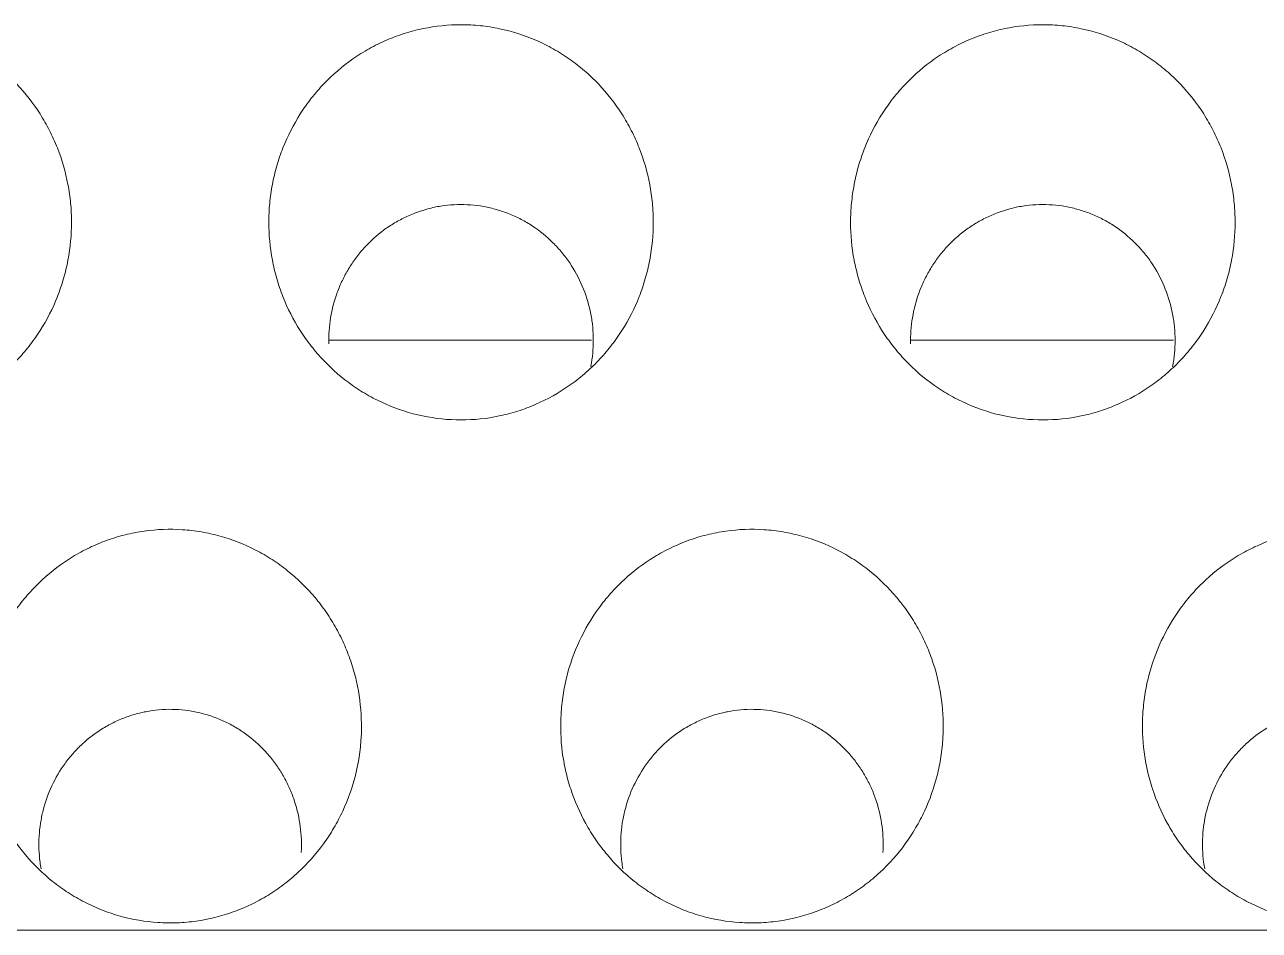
# Model space of a CAD drawing. Header units: millimetres. Extents: x 70151 to 230897, y 35202 to 113211.
# Drawn here: x 179027.6 to 179033.94, y 69179.68 to 69184.33 of the extents above; entities that cross this region are included whole.
import ezdxf

# ---------------------------------------------------------------- set-up
doc = ezdxf.new("R2010")
doc.units = ezdxf.units.MM
doc.header["$LTSCALE"] = 50
doc.layers.add('2-con', color=2, linetype='Continuous')
doc.layers.add('mark-B', color=2, linetype='Continuous', lineweight=20)

# ---------------------------------------------------------------- blocks, each defined once
blk = doc.blocks.new('무풍1WAY 대형')
at = {"layer": 'mark-B'}
for p, q in [((289.2596, -420.2368), (-384.8363, -420.2368)), ((-377.2312, -423.2677), (-378.5824, -423.2677)), ((-374.2441, -423.2677), (-375.5953, -423.2677))]:
    blk.add_line(p, q, dxfattribs=at)
for points, knots in [([(-380.3867, -421.2256), (-380.3905, -421.2909), (-380.3856, -421.4199), (-380.3574, -421.5457), (-380.3321, -421.6232), (-380.3266, -421.6387), (-380.315, -421.6692), (-380.2966, -421.7144), (-380.2607, -421.7869), (-380.2267, -421.842), (-380.1991, -421.8822), (-380.1896, -421.8954), (-380.1698, -421.9214), (-380.1595, -421.9342), (-380.1067, -421.997), (-380.0601, -422.0424), (-379.9841, -422.1033), (-379.9577, -422.1224), (-379.9164, -422.1492), (-379.9024, -422.1578), (-379.8738, -422.1743), (-379.8594, -422.1822), (-379.7865, -422.2196), (-379.7259, -422.2433), (-379.6471, -422.2653), (-379.6312, -422.2693), (-379.599, -422.2765), (-379.5828, -422.2797), (-379.5339, -422.288), (-379.5014, -422.2918), (-379.4035, -422.2982), (-379.3382, -422.2959), (-379.2564, -422.2843), (-379.2401, -422.2816), (-379.2077, -422.2753), (-379.1597, -422.2647), (-379.0816, -422.241), (-379.0212, -422.2158), (-378.9768, -422.1945), (-378.962, -422.187), (-378.9331, -422.1713), (-378.9188, -422.1631), (-378.849, -422.1205), (-378.7971, -422.0812), (-378.7372, -422.0257), (-378.7254, -422.0143), (-378.7024, -421.9908), (-378.6912, -421.9788), (-378.6586, -421.942), (-378.6383, -421.9166), (-378.581, -421.8379), (-378.5481, -421.7819), (-378.4927, -421.663), (-378.471, -421.6019), (-378.4474, -421.5078), (-378.4409, -421.4761), (-378.431, -421.4118), (-378.4275, -421.3791), (-378.4218, -421.2817), (-378.4241, -421.2171), (-378.4364, -421.1209), (-378.4421, -421.0889), (-378.4529, -421.0411), (-378.4569, -421.0252), (-378.4655, -420.9938), (-378.4702, -420.9782), (-378.4955, -420.9012), (-378.5212, -420.8419), (-378.5606, -420.7708), (-378.5688, -420.7568), (-378.5861, -420.7289), (-378.595, -420.7152), (-378.6229, -420.6747), (-378.6426, -420.6488), (-378.7053, -420.5743), (-378.7516, -420.5289), (-378.8156, -420.4776), (-378.8288, -420.4676), (-378.8555, -420.4484), (-378.8961, -420.4206), (-378.9666, -420.3798), (-379.0259, -420.353), (-379.0716, -420.335), (-379.087, -420.3294), (-379.1182, -420.319), (-379.1341, -420.3141), (-379.2136, -420.2921), (-379.278, -420.2811), (-379.3758, -420.2747), (-379.4086, -420.2742), (-379.4582, -420.276), (-379.4747, -420.2771), (-379.5075, -420.28), (-379.5238, -420.2819), (-379.6049, -420.2934), (-379.6683, -420.3091), (-379.7457, -420.3369), (-379.7611, -420.3429), (-379.7915, -420.3557), (-379.8365, -420.3759), (-379.9082, -420.4149), (-379.9621, -420.4516), (-380.0012, -420.4812), (-380.014, -420.4914), (-380.0392, -420.5126), (-380.0516, -420.5235), (-380.1117, -420.5792), (-380.1547, -420.6279), (-380.2121, -420.7068), (-380.23, -420.7342), (-380.2632, -420.7908), (-380.2784, -420.8196), (-380.3194, -420.9079), (-380.3411, -420.9689), (-380.365, -421.0636), (-380.3715, -421.0958), (-380.3814, -421.1604), (-380.3848, -421.1929), (-380.3867, -421.2256)], [0, 0, 0, 0, 0.03125, 0.0625, 0.0625, 0.070312, 0.070312, 0.078125, 0.09375, 0.109375, 0.109375, 0.117187, 0.117187, 0.125, 0.125, 0.15625, 0.15625, 0.171875, 0.171875, 0.179687, 0.179687, 0.1875, 0.1875, 0.21875, 0.21875, 0.226562, 0.226562, 0.234375, 0.234375, 0.25, 0.25, 0.28125, 0.28125, 0.289062, 0.289062, 0.296875, 0.3125, 0.328125, 0.328125, 0.335937, 0.335937, 0.34375, 0.34375, 0.375, 0.375, 0.382812, 0.382812, 0.390625, 0.390625, 0.40625, 0.40625, 0.4375, 0.4375, 0.46875, 0.46875, 0.484375, 0.484375, 0.5, 0.5, 0.53125, 0.53125, 0.546875, 0.546875, 0.554688, 0.554688, 0.5625, 0.5625, 0.59375, 0.59375, 0.601563, 0.601563, 0.609375, 0.609375, 0.625, 0.625, 0.65625, 0.65625, 0.664063, 0.664063, 0.671875, 0.6875, 0.703125, 0.703125, 0.710938, 0.710938, 0.71875, 0.71875, 0.75, 0.75, 0.765625, 0.765625, 0.773438, 0.773438, 0.78125, 0.78125, 0.8125, 0.8125, 0.820313, 0.820313, 0.828125, 0.84375, 0.859375, 0.859375, 0.867188, 0.867188, 0.875, 0.875, 0.90625, 0.90625, 0.921875, 0.921875, 0.9375, 0.9375, 0.96875, 0.96875, 0.984375, 0.984375, 1, 1, 1, 1]), ([(-377.3991, -421.2256), (-377.4029, -421.2909), (-377.3981, -421.4199), (-377.3699, -421.5457), (-377.3446, -421.6232), (-377.3391, -421.6387), (-377.3275, -421.6692), (-377.309, -421.7144), (-377.2732, -421.7869), (-377.2391, -421.842), (-377.2116, -421.8822), (-377.202, -421.8954), (-377.1822, -421.9214), (-377.1719, -421.9342), (-377.1191, -421.997), (-377.0726, -422.0424), (-376.9965, -422.1033), (-376.9701, -422.1224), (-376.9289, -422.1492), (-376.9148, -422.1578), (-376.8863, -422.1743), (-376.8718, -422.1822), (-376.799, -422.2196), (-376.7383, -422.2433), (-376.6595, -422.2653), (-376.6436, -422.2693), (-376.6115, -422.2765), (-376.5952, -422.2797), (-376.5464, -422.288), (-376.5138, -422.2918), (-376.416, -422.2982), (-376.3507, -422.2959), (-376.2689, -422.2843), (-376.2525, -422.2816), (-376.2202, -422.2753), (-376.1721, -422.2647), (-376.094, -422.241), (-376.0337, -422.2158), (-375.9892, -422.1945), (-375.9745, -422.187), (-375.9455, -422.1713), (-375.9313, -422.1631), (-375.8614, -422.1205), (-375.8095, -422.0812), (-375.7496, -422.0257), (-375.7379, -422.0143), (-375.7149, -421.9908), (-375.7037, -421.9788), (-375.6711, -421.942), (-375.6507, -421.9166), (-375.5935, -421.8379), (-375.5605, -421.7819), (-375.5051, -421.663), (-375.4835, -421.6019), (-375.4598, -421.5078), (-375.4534, -421.4761), (-375.4435, -421.4118), (-375.44, -421.3791), (-375.4343, -421.2817), (-375.4365, -421.2171), (-375.4489, -421.1209), (-375.4545, -421.0889), (-375.4653, -421.0411), (-375.4693, -421.0252), (-375.478, -420.9938), (-375.4827, -420.9782), (-375.5079, -420.9012), (-375.5337, -420.8419), (-375.5731, -420.7708), (-375.5813, -420.7568), (-375.5985, -420.7289), (-375.6075, -420.7152), (-375.6353, -420.6747), (-375.6551, -420.6488), (-375.7177, -420.5743), (-375.7641, -420.5289), (-375.8281, -420.4776), (-375.8412, -420.4676), (-375.8679, -420.4484), (-375.9085, -420.4206), (-375.979, -420.3798), (-376.0384, -420.353), (-376.0841, -420.335), (-376.0995, -420.3294), (-376.1307, -420.319), (-376.1466, -420.3141), (-376.226, -420.2921), (-376.2904, -420.2811), (-376.3883, -420.2747), (-376.4211, -420.2742), (-376.4706, -420.276), (-376.4872, -420.2771), (-376.52, -420.28), (-376.5363, -420.2819), (-376.6174, -420.2934), (-376.6808, -420.3091), (-376.7581, -420.3369), (-376.7736, -420.3429), (-376.804, -420.3557), (-376.849, -420.3759), (-376.9206, -420.4149), (-376.9745, -420.4516), (-377.0137, -420.4812), (-377.0265, -420.4914), (-377.0517, -420.5126), (-377.0641, -420.5235), (-377.1241, -420.5792), (-377.1672, -420.6279), (-377.2245, -420.7068), (-377.2424, -420.7342), (-377.2757, -420.7908), (-377.2908, -420.8196), (-377.3319, -420.9079), (-377.3535, -420.9689), (-377.3774, -421.0636), (-377.3839, -421.0958), (-377.3938, -421.1604), (-377.3972, -421.1929), (-377.3991, -421.2256)], [0, 0, 0, 0, 0.03125, 0.0625, 0.0625, 0.070312, 0.070312, 0.078125, 0.09375, 0.109375, 0.109375, 0.117187, 0.117187, 0.125, 0.125, 0.15625, 0.15625, 0.171875, 0.171875, 0.179687, 0.179687, 0.1875, 0.1875, 0.21875, 0.21875, 0.226562, 0.226562, 0.234375, 0.234375, 0.25, 0.25, 0.28125, 0.28125, 0.289062, 0.289062, 0.296875, 0.3125, 0.328125, 0.328125, 0.335937, 0.335937, 0.34375, 0.34375, 0.375, 0.375, 0.382812, 0.382812, 0.390625, 0.390625, 0.40625, 0.40625, 0.4375, 0.4375, 0.46875, 0.46875, 0.484375, 0.484375, 0.5, 0.5, 0.53125, 0.53125, 0.546875, 0.546875, 0.554687, 0.554687, 0.5625, 0.5625, 0.59375, 0.59375, 0.601562, 0.601562, 0.609375, 0.609375, 0.625, 0.625, 0.65625, 0.65625, 0.664062, 0.664062, 0.671875, 0.6875, 0.703125, 0.703125, 0.710937, 0.710937, 0.71875, 0.71875, 0.75, 0.75, 0.765625, 0.765625, 0.773437, 0.773437, 0.78125, 0.78125, 0.8125, 0.8125, 0.820312, 0.820312, 0.828125, 0.84375, 0.859375, 0.859375, 0.867187, 0.867187, 0.875, 0.875, 0.90625, 0.90625, 0.921875, 0.921875, 0.9375, 0.9375, 0.96875, 0.96875, 0.984375, 0.984375, 1, 1, 1, 1]), ([(-374.4116, -421.2256), (-374.4154, -421.2909), (-374.4105, -421.4199), (-374.3824, -421.5457), (-374.357, -421.6232), (-374.3515, -421.6387), (-374.3399, -421.6692), (-374.3215, -421.7144), (-374.2856, -421.7869), (-374.2516, -421.842), (-374.224, -421.8822), (-374.2145, -421.8954), (-374.1947, -421.9214), (-374.1844, -421.9342), (-374.1316, -421.997), (-374.085, -422.0424), (-374.009, -422.1033), (-373.9826, -422.1224), (-373.9413, -422.1492), (-373.9273, -422.1578), (-373.8987, -422.1743), (-373.8843, -422.1822), (-373.8114, -422.2196), (-373.7508, -422.2433), (-373.672, -422.2653), (-373.6561, -422.2693), (-373.6239, -422.2765), (-373.6077, -422.2797), (-373.5588, -422.288), (-373.5263, -422.2918), (-373.4284, -422.2982), (-373.3631, -422.2959), (-373.2813, -422.2843), (-373.265, -422.2816), (-373.2326, -422.2753), (-373.1846, -422.2647), (-373.1065, -422.241), (-373.0461, -422.2158), (-373.0017, -422.1945), (-372.9869, -422.187), (-372.958, -422.1713), (-372.9437, -422.1631), (-372.8739, -422.1205), (-372.822, -422.0812), (-372.7621, -422.0257), (-372.7503, -422.0143), (-372.7273, -421.9908), (-372.7161, -421.9788), (-372.6835, -421.942), (-372.6632, -421.9166), (-372.6059, -421.8379), (-372.573, -421.7819), (-372.5176, -421.663), (-372.496, -421.6019), (-372.4723, -421.5078), (-372.4658, -421.4761), (-372.4559, -421.4118), (-372.4524, -421.3791), (-372.4467, -421.2817), (-372.449, -421.2171), (-372.4613, -421.1209), (-372.467, -421.0889), (-372.4778, -421.0411), (-372.4818, -421.0252), (-372.4904, -420.9938), (-372.4951, -420.9782), (-372.5204, -420.9012), (-372.5461, -420.8419), (-372.5855, -420.7708), (-372.5938, -420.7568), (-372.611, -420.7289), (-372.62, -420.7152), (-372.6478, -420.6747), (-372.6675, -420.6488), (-372.7302, -420.5743), (-372.7766, -420.5289), (-372.8405, -420.4776), (-372.8537, -420.4676), (-372.8804, -420.4484), (-372.921, -420.4206), (-372.9915, -420.3798), (-373.0508, -420.353), (-373.0965, -420.335), (-373.1119, -420.3294), (-373.1432, -420.319), (-373.159, -420.3141), (-373.2385, -420.2921), (-373.3029, -420.2811), (-373.4007, -420.2747), (-373.4335, -420.2742), (-373.4831, -420.276), (-373.4996, -420.2771), (-373.5324, -420.28), (-373.5487, -420.2819), (-373.6298, -420.2934), (-373.6932, -420.3091), (-373.7706, -420.3369), (-373.786, -420.3429), (-373.8165, -420.3557), (-373.8614, -420.3759), (-373.9331, -420.4149), (-373.987, -420.4516), (-374.0261, -420.4812), (-374.0389, -420.4914), (-374.0641, -420.5126), (-374.0765, -420.5235), (-374.1366, -420.5792), (-374.1796, -420.6279), (-374.237, -420.7068), (-374.2549, -420.7342), (-374.2881, -420.7908), (-374.3033, -420.8196), (-374.3443, -420.9079), (-374.366, -420.9689), (-374.3899, -421.0636), (-374.3964, -421.0958), (-374.4063, -421.1604), (-374.4097, -421.1929), (-374.4116, -421.2256)], [0, 0, 0, 0, 0.03125, 0.0625, 0.0625, 0.070313, 0.070313, 0.078125, 0.09375, 0.109375, 0.109375, 0.117188, 0.117188, 0.125, 0.125, 0.15625, 0.15625, 0.171875, 0.171875, 0.179688, 0.179688, 0.1875, 0.1875, 0.21875, 0.21875, 0.226563, 0.226563, 0.234375, 0.234375, 0.25, 0.25, 0.28125, 0.28125, 0.289063, 0.289063, 0.296875, 0.3125, 0.328125, 0.328125, 0.335938, 0.335938, 0.34375, 0.34375, 0.375, 0.375, 0.382813, 0.382813, 0.390625, 0.390625, 0.40625, 0.40625, 0.4375, 0.4375, 0.46875, 0.46875, 0.484375, 0.484375, 0.5, 0.5, 0.53125, 0.53125, 0.546875, 0.546875, 0.554688, 0.554688, 0.5625, 0.5625, 0.59375, 0.59375, 0.601563, 0.601563, 0.609375, 0.609375, 0.625, 0.625, 0.65625, 0.65625, 0.664063, 0.664063, 0.671875, 0.6875, 0.703125, 0.703125, 0.710938, 0.710938, 0.71875, 0.71875, 0.75, 0.75, 0.765625, 0.765625, 0.773438, 0.773438, 0.78125, 0.78125, 0.8125, 0.8125, 0.820313, 0.820313, 0.828125, 0.84375, 0.859375, 0.859375, 0.867188, 0.867188, 0.875, 0.875, 0.90625, 0.90625, 0.921875, 0.921875, 0.9375, 0.9375, 0.96875, 0.96875, 0.984375, 0.984375, 1, 1, 1, 1]), ([(-378.7432, -420.5524), (-378.7411, -420.5639), (-378.7394, -420.5755), (-378.7322, -420.6312), (-378.7307, -420.6755), (-378.7346, -420.7423), (-378.737, -420.7647), (-378.7438, -420.8088), (-378.7482, -420.8306), (-378.7645, -420.8952), (-378.7793, -420.9371), (-378.8174, -421.0187), (-378.84, -421.0571), (-378.8792, -421.1112), (-378.8932, -421.1286), (-378.9156, -421.1538), (-378.9233, -421.1621), (-378.9391, -421.1782), (-378.9471, -421.1861), (-378.9883, -421.2241), (-379.0239, -421.2511), (-379.0718, -421.2804), (-379.0816, -421.286), (-379.1014, -421.2968), (-379.1115, -421.3019), (-379.1421, -421.3165), (-379.1835, -421.3338), (-379.2371, -421.3501), (-379.2701, -421.3574), (-379.2922, -421.3617), (-379.3035, -421.3636), (-379.3596, -421.3715), (-379.4044, -421.3731), (-379.4716, -421.3687), (-379.4939, -421.366), (-379.5274, -421.3603), (-379.5386, -421.3581), (-379.5606, -421.3532), (-379.5716, -421.3504), (-379.6256, -421.3354), (-379.6672, -421.3191), (-379.7272, -421.2882), (-379.7469, -421.2768), (-379.7847, -421.2523), (-379.8028, -421.2392), (-379.855, -421.1974), (-379.8869, -421.1663), (-379.9231, -421.1232), (-379.9302, -421.1143), (-379.9438, -421.0965), (-379.9503, -421.0874), (-379.9692, -421.0599), (-379.9926, -421.0221), (-380.0172, -420.9723), (-380.0298, -420.9412), (-380.0378, -420.9203), (-380.0416, -420.9097), (-380.0589, -420.8565), (-380.0783, -420.7702), (-380.0816, -420.6816), (-380.079, -420.6368)], [0, 0, 0, 0, 0.015264, 0.015264, 0.07319, 0.07319, 0.102152, 0.102152, 0.131115, 0.131115, 0.189041, 0.189041, 0.246966, 0.246966, 0.275929, 0.275929, 0.290411, 0.290411, 0.304892, 0.304892, 0.362818, 0.362818, 0.377299, 0.377299, 0.391781, 0.391781, 0.420743, 0.449706, 0.464188, 0.464188, 0.478669, 0.478669, 0.536595, 0.536595, 0.565558, 0.565558, 0.580039, 0.580039, 0.59452, 0.59452, 0.652446, 0.652446, 0.681409, 0.681409, 0.710372, 0.710372, 0.768297, 0.768297, 0.782779, 0.782779, 0.79726, 0.79726, 0.826223, 0.855186, 0.869667, 0.869667, 0.884149, 0.884149, 0.942074, 1, 1, 1, 1]), ([(-375.7557, -420.5524), (-375.7536, -420.5639), (-375.7518, -420.5755), (-375.7447, -420.6312), (-375.7431, -420.6755), (-375.7471, -420.7423), (-375.7495, -420.7647), (-375.7563, -420.8088), (-375.7607, -420.8306), (-375.7769, -420.8952), (-375.7918, -420.9371), (-375.8298, -421.0187), (-375.8524, -421.0571), (-375.8917, -421.1112), (-375.9057, -421.1286), (-375.928, -421.1538), (-375.9357, -421.1621), (-375.9515, -421.1782), (-375.9596, -421.1861), (-376.0007, -421.2241), (-376.0363, -421.2511), (-376.0842, -421.2804), (-376.094, -421.286), (-376.1139, -421.2968), (-376.124, -421.3019), (-376.1545, -421.3165), (-376.1959, -421.3338), (-376.2495, -421.3501), (-376.2825, -421.3574), (-376.3047, -421.3617), (-376.3159, -421.3636), (-376.372, -421.3715), (-376.4169, -421.3731), (-376.484, -421.3687), (-376.5064, -421.366), (-376.5399, -421.3603), (-376.551, -421.3581), (-376.5731, -421.3532), (-376.584, -421.3504), (-376.6381, -421.3354), (-376.6797, -421.3191), (-376.7397, -421.2882), (-376.7594, -421.2768), (-376.7971, -421.2523), (-376.8152, -421.2392), (-376.8674, -421.1974), (-376.8993, -421.1663), (-376.9356, -421.1232), (-376.9426, -421.1143), (-376.9562, -421.0965), (-376.9628, -421.0874), (-376.9817, -421.0599), (-377.0051, -421.0221), (-377.0296, -420.9723), (-377.0423, -420.9412), (-377.0503, -420.9203), (-377.054, -420.9097), (-377.0714, -420.8565), (-377.0907, -420.7702), (-377.094, -420.6816), (-377.0914, -420.6368)], [0, 0, 0, 0, 0.015264, 0.015264, 0.073189, 0.073189, 0.102152, 0.102152, 0.131115, 0.131115, 0.189041, 0.189041, 0.246966, 0.246966, 0.275929, 0.275929, 0.290411, 0.290411, 0.304892, 0.304892, 0.362818, 0.362818, 0.377299, 0.377299, 0.391781, 0.391781, 0.420743, 0.449706, 0.464188, 0.464188, 0.478669, 0.478669, 0.536595, 0.536595, 0.565558, 0.565558, 0.580039, 0.580039, 0.59452, 0.59452, 0.652446, 0.652446, 0.681409, 0.681409, 0.710372, 0.710372, 0.768297, 0.768297, 0.782779, 0.782779, 0.79726, 0.79726, 0.826223, 0.855186, 0.869667, 0.869667, 0.884149, 0.884149, 0.942074, 1, 1, 1, 1]), ([(-372.7681, -420.5524), (-372.7661, -420.5639), (-372.7643, -420.5755), (-372.7571, -420.6312), (-372.7556, -420.6755), (-372.7595, -420.7423), (-372.7619, -420.7647), (-372.7687, -420.8088), (-372.7731, -420.8306), (-372.7894, -420.8952), (-372.8042, -420.9371), (-372.8423, -421.0187), (-372.8649, -421.0571), (-372.9042, -421.1112), (-372.9181, -421.1286), (-372.9405, -421.1538), (-372.9482, -421.1621), (-372.964, -421.1782), (-372.972, -421.1861), (-373.0132, -421.2241), (-373.0488, -421.2511), (-373.0967, -421.2804), (-373.1065, -421.286), (-373.1263, -421.2968), (-373.1365, -421.3019), (-373.167, -421.3165), (-373.2084, -421.3338), (-373.262, -421.3501), (-373.295, -421.3574), (-373.3171, -421.3617), (-373.3284, -421.3636), (-373.3845, -421.3715), (-373.4293, -421.3731), (-373.4965, -421.3687), (-373.5188, -421.366), (-373.5523, -421.3603), (-373.5635, -421.3581), (-373.5855, -421.3532), (-373.5965, -421.3504), (-373.6505, -421.3354), (-373.6921, -421.3191), (-373.7521, -421.2882), (-373.7718, -421.2768), (-373.8096, -421.2523), (-373.8277, -421.2392), (-373.8799, -421.1974), (-373.9118, -421.1663), (-373.948, -421.1232), (-373.9551, -421.1143), (-373.9687, -421.0965), (-373.9752, -421.0874), (-373.9942, -421.0599), (-374.0175, -421.0221), (-374.0421, -420.9723), (-374.0547, -420.9412), (-374.0627, -420.9203), (-374.0665, -420.9097), (-374.0838, -420.8565), (-374.1032, -420.7702), (-374.1065, -420.6816), (-374.1039, -420.6368)], [0, 0, 0, 0, 0.015264, 0.015264, 0.073189, 0.073189, 0.102152, 0.102152, 0.131115, 0.131115, 0.189041, 0.189041, 0.246966, 0.246966, 0.275929, 0.275929, 0.290411, 0.290411, 0.304892, 0.304892, 0.362818, 0.362818, 0.377299, 0.377299, 0.391781, 0.391781, 0.420743, 0.449706, 0.464188, 0.464188, 0.478669, 0.478669, 0.536595, 0.536595, 0.565558, 0.565558, 0.580039, 0.580039, 0.59452, 0.59452, 0.652446, 0.652446, 0.681409, 0.681409, 0.710372, 0.710372, 0.768297, 0.768297, 0.782779, 0.782779, 0.79726, 0.79726, 0.826223, 0.855186, 0.869667, 0.869667, 0.884149, 0.884149, 0.942074, 1, 1, 1, 1]), ([(-377.9123, -422.8577), (-377.9789, -422.8577), (-378.0442, -422.8646), (-378.1406, -422.8846), (-378.1724, -422.893), (-378.2197, -422.908), (-378.2354, -422.9135), (-378.2664, -422.9251), (-378.2817, -422.9313), (-378.3571, -422.9641), (-378.4142, -422.9961), (-378.495, -423.0527), (-378.5213, -423.0731), (-378.5711, -423.116), (-378.6185, -423.1611), (-378.6612, -423.2105), (-378.6914, -423.2491), (-378.7012, -423.2622), (-378.7202, -423.289), (-378.7294, -423.3027), (-378.7736, -423.3721), (-378.8031, -423.4301), (-378.8389, -423.5209), (-378.8495, -423.5517), (-378.8631, -423.5989), (-378.8674, -423.6149), (-378.875, -423.6468), (-378.8784, -423.6627), (-378.8935, -423.7428), (-378.8996, -423.8074), (-378.8996, -423.8887), (-378.8992, -423.905), (-378.8977, -423.9377), (-378.8965, -423.9541), (-378.8919, -424.0031), (-378.8873, -424.0353), (-378.8691, -424.131), (-378.8511, -424.1934), (-378.8151, -424.2846), (-378.8015, -424.3147), (-378.7718, -424.373), (-378.7556, -424.4013), (-378.7031, -424.4835), (-378.6631, -424.5349), (-378.6061, -424.5946), (-378.5944, -424.6062), (-378.5706, -424.6289), (-378.5341, -424.6619), (-378.4697, -424.7119), (-378.4143, -424.7468), (-378.3713, -424.7709), (-378.3568, -424.7786), (-378.3271, -424.7934), (-378.312, -424.8004), (-378.2364, -424.8333), (-378.1739, -424.8531), (-378.0775, -424.8733), (-378.0449, -424.8785), (-377.9787, -424.8853), (-377.9458, -424.887), (-377.8472, -424.8871), (-377.7819, -424.8805), (-377.7008, -424.8637), (-377.6846, -424.8599), (-377.6526, -424.8515), (-377.605, -424.8377), (-377.5282, -424.8089), (-377.4694, -424.7799), (-377.4119, -424.7478), (-377.3837, -424.7301), (-377.3028, -424.6735), (-377.2533, -424.6309), (-377.1967, -424.5717), (-377.1857, -424.5596), (-377.1642, -424.5347), (-377.1536, -424.522), (-377.1232, -424.4831), (-377.1043, -424.4564), (-377.0517, -424.374), (-377.022, -424.316), (-376.9918, -424.2397), (-376.9861, -424.2242), (-376.9755, -424.1932), (-376.9608, -424.1465), (-376.9419, -424.0675), (-376.9328, -424.0032), (-376.9282, -423.9545), (-376.927, -423.9382), (-376.9255, -423.9055), (-376.9251, -423.8891), (-376.9251, -423.8072), (-376.9312, -423.7426), (-376.9493, -423.6469), (-376.9568, -423.6152), (-376.9705, -423.5681), (-376.9754, -423.5524), (-376.986, -423.5213), (-376.9917, -423.5059), (-377.0217, -423.43), (-377.0511, -423.3721), (-377.1036, -423.2896), (-377.1225, -423.2629), (-377.1632, -423.2108), (-377.1846, -423.186), (-377.2522, -423.1151), (-377.3016, -423.0725), (-377.3688, -423.0252), (-377.3825, -423.0161), (-377.4106, -422.9984), (-377.4248, -422.99), (-377.4679, -422.9658), (-377.4973, -422.9512), (-377.5873, -422.912), (-377.6498, -422.8919), (-377.78, -422.8646), (-377.8458, -422.8577), (-377.9123, -422.8577)], [0, 0, 0, 0, 0.03125, 0.03125, 0.046875, 0.046875, 0.054687, 0.054687, 0.0625, 0.0625, 0.09375, 0.09375, 0.109375, 0.109375, 0.125, 0.140625, 0.140625, 0.148437, 0.148437, 0.15625, 0.15625, 0.1875, 0.1875, 0.203125, 0.203125, 0.210937, 0.210937, 0.21875, 0.21875, 0.25, 0.25, 0.257812, 0.257812, 0.265625, 0.265625, 0.28125, 0.28125, 0.3125, 0.3125, 0.328125, 0.328125, 0.34375, 0.34375, 0.375, 0.375, 0.382812, 0.382812, 0.390625, 0.40625, 0.421875, 0.421875, 0.429687, 0.429687, 0.4375, 0.4375, 0.46875, 0.46875, 0.484375, 0.484375, 0.5, 0.5, 0.53125, 0.53125, 0.539062, 0.539062, 0.546875, 0.5625, 0.578125, 0.578125, 0.59375, 0.59375, 0.625, 0.625, 0.632812, 0.632812, 0.640625, 0.640625, 0.65625, 0.65625, 0.6875, 0.6875, 0.695312, 0.695312, 0.703125, 0.71875, 0.734375, 0.734375, 0.742187, 0.742187, 0.75, 0.75, 0.78125, 0.78125, 0.796875, 0.796875, 0.804687, 0.804687, 0.8125, 0.8125, 0.84375, 0.84375, 0.859375, 0.859375, 0.875, 0.875, 0.90625, 0.90625, 0.914062, 0.914062, 0.921875, 0.921875, 0.9375, 0.9375, 0.96875, 0.96875, 1, 1, 1, 1]), ([(-374.9248, -422.8577), (-374.9913, -422.8577), (-375.0567, -422.8646), (-375.153, -422.8846), (-375.1849, -422.893), (-375.2322, -422.908), (-375.2479, -422.9135), (-375.2789, -422.9251), (-375.2942, -422.9313), (-375.3696, -422.9641), (-375.4266, -422.9961), (-375.5075, -423.0527), (-375.5337, -423.0731), (-375.5836, -423.116), (-375.631, -423.1611), (-375.6736, -423.2105), (-375.7039, -423.2491), (-375.7136, -423.2622), (-375.7326, -423.289), (-375.7418, -423.3027), (-375.786, -423.3721), (-375.8155, -423.4301), (-375.8514, -423.5209), (-375.8619, -423.5517), (-375.8756, -423.5989), (-375.8798, -423.6149), (-375.8874, -423.6468), (-375.8908, -423.6627), (-375.906, -423.7428), (-375.912, -423.8074), (-375.912, -423.8887), (-375.9117, -423.905), (-375.9101, -423.9377), (-375.909, -423.9541), (-375.9044, -424.0031), (-375.8998, -424.0353), (-375.8816, -424.131), (-375.8636, -424.1934), (-375.8275, -424.2846), (-375.8139, -424.3147), (-375.7842, -424.373), (-375.768, -424.4013), (-375.7156, -424.4835), (-375.6755, -424.5349), (-375.6186, -424.5946), (-375.6069, -424.6062), (-375.583, -424.6289), (-375.5466, -424.6619), (-375.4821, -424.7119), (-375.4268, -424.7468), (-375.3838, -424.7709), (-375.3692, -424.7786), (-375.3396, -424.7934), (-375.3245, -424.8004), (-375.2488, -424.8333), (-375.1864, -424.8531), (-375.09, -424.8733), (-375.0574, -424.8785), (-374.9912, -424.8853), (-374.9582, -424.887), (-374.8596, -424.8871), (-374.7943, -424.8805), (-374.7133, -424.8637), (-374.6971, -424.8599), (-374.665, -424.8515), (-374.6175, -424.8377), (-374.5407, -424.8089), (-374.4819, -424.7799), (-374.4244, -424.7478), (-374.3962, -424.7301), (-374.3153, -424.6735), (-374.2657, -424.6309), (-374.2092, -424.5717), (-374.1981, -424.5596), (-374.1766, -424.5347), (-374.1661, -424.522), (-374.1356, -424.4831), (-374.1167, -424.4564), (-374.0641, -424.374), (-374.0345, -424.316), (-374.0043, -424.2397), (-373.9986, -424.2242), (-373.988, -424.1932), (-373.9733, -424.1465), (-373.9544, -424.0675), (-373.9452, -424.0032), (-373.9406, -423.9545), (-373.9395, -423.9382), (-373.9379, -423.9055), (-373.9375, -423.8891), (-373.9375, -423.8072), (-373.9436, -423.7426), (-373.9618, -423.6469), (-373.9693, -423.6152), (-373.9829, -423.5681), (-373.9879, -423.5524), (-373.9985, -423.5213), (-374.0041, -423.5059), (-374.0341, -423.43), (-374.0636, -423.3721), (-374.1161, -423.2896), (-374.1349, -423.2629), (-374.1756, -423.2108), (-374.1971, -423.186), (-374.2647, -423.1151), (-374.314, -423.0725), (-374.3813, -423.0252), (-374.395, -423.0161), (-374.423, -422.9984), (-374.4372, -422.99), (-374.4803, -422.9658), (-374.5097, -422.9512), (-374.5997, -422.912), (-374.6622, -422.8919), (-374.7924, -422.8646), (-374.8583, -422.8577), (-374.9248, -422.8577)], [0, 0, 0, 0, 0.03125, 0.03125, 0.046875, 0.046875, 0.054687, 0.054687, 0.0625, 0.0625, 0.09375, 0.09375, 0.109375, 0.109375, 0.125, 0.140625, 0.140625, 0.148437, 0.148437, 0.15625, 0.15625, 0.1875, 0.1875, 0.203125, 0.203125, 0.210937, 0.210937, 0.21875, 0.21875, 0.25, 0.25, 0.257812, 0.257812, 0.265625, 0.265625, 0.28125, 0.28125, 0.3125, 0.3125, 0.328125, 0.328125, 0.34375, 0.34375, 0.375, 0.375, 0.382812, 0.382812, 0.390625, 0.40625, 0.421875, 0.421875, 0.429687, 0.429687, 0.4375, 0.4375, 0.46875, 0.46875, 0.484375, 0.484375, 0.5, 0.5, 0.53125, 0.53125, 0.539062, 0.539062, 0.546875, 0.5625, 0.578125, 0.578125, 0.59375, 0.59375, 0.625, 0.625, 0.632812, 0.632812, 0.640625, 0.640625, 0.65625, 0.65625, 0.6875, 0.6875, 0.695312, 0.695312, 0.703125, 0.71875, 0.734375, 0.734375, 0.742187, 0.742187, 0.75, 0.75, 0.78125, 0.78125, 0.796875, 0.796875, 0.804687, 0.804687, 0.8125, 0.8125, 0.84375, 0.84375, 0.859375, 0.859375, 0.875, 0.875, 0.90625, 0.90625, 0.914063, 0.914063, 0.921875, 0.921875, 0.9375, 0.9375, 0.96875, 0.96875, 1, 1, 1, 1]), ([(-371.9372, -422.8577), (-372.0038, -422.8577), (-372.0691, -422.8646), (-372.1655, -422.8846), (-372.1973, -422.893), (-372.2446, -422.908), (-372.2604, -422.9135), (-372.2913, -422.9251), (-372.3066, -422.9313), (-372.382, -422.9641), (-372.4391, -422.9961), (-372.5199, -423.0527), (-372.5462, -423.0731), (-372.596, -423.116), (-372.6434, -423.1611), (-372.6861, -423.2105), (-372.7163, -423.2491), (-372.7261, -423.2622), (-372.7451, -423.289), (-372.7543, -423.3027), (-372.7985, -423.3721), (-372.828, -423.4301), (-372.8638, -423.5209), (-372.8744, -423.5517), (-372.8881, -423.5989), (-372.8923, -423.6149), (-372.8999, -423.6468), (-372.9033, -423.6627), (-372.9184, -423.7428), (-372.9245, -423.8074), (-372.9245, -423.8887), (-372.9241, -423.905), (-372.9226, -423.9377), (-372.9214, -423.9541), (-372.9168, -424.0031), (-372.9122, -424.0353), (-372.894, -424.131), (-372.876, -424.1934), (-372.84, -424.2846), (-372.8264, -424.3147), (-372.7967, -424.373), (-372.7805, -424.4013), (-372.728, -424.4835), (-372.688, -424.5349), (-372.631, -424.5946), (-372.6193, -424.6062), (-372.5955, -424.6289), (-372.559, -424.6619), (-372.4946, -424.7119), (-372.4392, -424.7468), (-372.3963, -424.7709), (-372.3817, -424.7786), (-372.352, -424.7934), (-372.3369, -424.8004), (-372.2613, -424.8333), (-372.1988, -424.8531), (-372.1024, -424.8733), (-372.0698, -424.8785), (-372.0037, -424.8853), (-371.9707, -424.887), (-371.8721, -424.8871), (-371.8068, -424.8805), (-371.7257, -424.8637), (-371.7095, -424.8599), (-371.6775, -424.8515), (-371.6299, -424.8377), (-371.5531, -424.8089), (-371.4943, -424.7799), (-371.4368, -424.7478), (-371.4086, -424.7301), (-371.3277, -424.6735), (-371.2782, -424.6309), (-371.2216, -424.5717), (-371.2106, -424.5596), (-371.1891, -424.5347), (-371.1785, -424.522), (-371.1481, -424.4831), (-371.1292, -424.4564), (-371.0766, -424.374), (-371.0469, -424.316), (-371.0167, -424.2397), (-371.011, -424.2242), (-371.0004, -424.1932), (-370.9857, -424.1465), (-370.9668, -424.0675), (-370.9577, -424.0032), (-370.9531, -423.9545), (-370.9519, -423.9382), (-370.9504, -423.9055), (-370.95, -423.8891), (-370.95, -423.8072), (-370.9561, -423.7426), (-370.9742, -423.6469), (-370.9817, -423.6152), (-370.9954, -423.5681), (-371.0003, -423.5524), (-371.0109, -423.5213), (-371.0166, -423.5059), (-371.0466, -423.43), (-371.076, -423.3721), (-371.1285, -423.2896), (-371.1474, -423.2629), (-371.1881, -423.2108), (-371.2095, -423.186), (-371.2771, -423.1151), (-371.3265, -423.0725), (-371.3937, -423.0252), (-371.4074, -423.0161), (-371.4355, -422.9984), (-371.4497, -422.99), (-371.4928, -422.9658), (-371.5222, -422.9512), (-371.6122, -422.912), (-371.6747, -422.8919), (-371.8049, -422.8646), (-371.8707, -422.8577), (-371.9372, -422.8577)], [0, 0, 0, 0, 0.03125, 0.03125, 0.046875, 0.046875, 0.054688, 0.054688, 0.0625, 0.0625, 0.09375, 0.09375, 0.109375, 0.109375, 0.125, 0.140625, 0.140625, 0.148438, 0.148438, 0.15625, 0.15625, 0.1875, 0.1875, 0.203125, 0.203125, 0.210938, 0.210938, 0.21875, 0.21875, 0.25, 0.25, 0.257813, 0.257813, 0.265625, 0.265625, 0.28125, 0.28125, 0.3125, 0.3125, 0.328125, 0.328125, 0.34375, 0.34375, 0.375, 0.375, 0.382813, 0.382813, 0.390625, 0.40625, 0.421875, 0.421875, 0.429688, 0.429688, 0.4375, 0.4375, 0.46875, 0.46875, 0.484375, 0.484375, 0.5, 0.5, 0.53125, 0.53125, 0.539062, 0.539062, 0.546875, 0.5625, 0.578125, 0.578125, 0.59375, 0.59375, 0.625, 0.625, 0.632812, 0.632812, 0.640625, 0.640625, 0.65625, 0.65625, 0.6875, 0.6875, 0.695312, 0.695312, 0.703125, 0.71875, 0.734375, 0.734375, 0.742187, 0.742187, 0.75, 0.75, 0.78125, 0.78125, 0.796875, 0.796875, 0.804687, 0.804687, 0.8125, 0.8125, 0.84375, 0.84375, 0.859375, 0.859375, 0.875, 0.875, 0.90625, 0.90625, 0.914062, 0.914062, 0.921875, 0.921875, 0.9375, 0.9375, 0.96875, 0.96875, 1, 1, 1, 1]), ([(-378.5787, -423.1303), (-378.5799, -423.1368), (-378.5811, -423.1433), (-378.5894, -423.194), (-378.5925, -423.2385), (-378.5908, -423.3059), (-378.5892, -423.3285), (-378.5838, -423.3732), (-378.5801, -423.3952), (-378.5659, -423.4607), (-378.5525, -423.5035), (-378.517, -423.5869), (-378.4956, -423.6263), (-378.458, -423.6821), (-378.4445, -423.7001), (-378.4229, -423.7262), (-378.4154, -423.7348), (-378.4001, -423.7516), (-378.3923, -423.7597), (-378.3523, -423.7995), (-378.3174, -423.8279), (-378.2702, -423.8591), (-378.2606, -423.8651), (-378.241, -423.8767), (-378.231, -423.8822), (-378.2008, -423.8981), (-378.1598, -423.917), (-378.1065, -423.9353), (-378.0735, -423.9439), (-378.0514, -423.9491), (-378.0402, -423.9514), (-377.984, -423.9614), (-377.9389, -423.9647), (-377.8711, -423.9628), (-377.8485, -423.961), (-377.8146, -423.9566), (-377.8033, -423.9548), (-377.7809, -423.9506), (-377.7698, -423.9483), (-377.7148, -423.9352), (-377.6722, -423.9203), (-377.6107, -423.8915), (-377.5904, -423.8808), (-377.5515, -423.8575), (-377.5328, -423.845), (-377.4786, -423.8049), (-377.4454, -423.7747), (-377.4073, -423.7326), (-377.3999, -423.724), (-377.3856, -423.7065), (-377.3786, -423.6976), (-377.3586, -423.6705), (-377.3337, -423.6333), (-377.3072, -423.5841), (-377.2934, -423.5533), (-377.2846, -423.5325), (-377.2804, -423.5219), (-377.2611, -423.469), (-377.2386, -423.3828), (-377.2323, -423.2938), (-377.2333, -423.2486)], [0, 0, 0, 0, 0.008601, 0.008601, 0.066919, 0.066919, 0.096078, 0.096078, 0.125236, 0.125236, 0.183554, 0.183554, 0.241872, 0.241872, 0.27103, 0.27103, 0.28561, 0.28561, 0.300189, 0.300189, 0.358507, 0.358507, 0.373086, 0.373086, 0.387666, 0.387666, 0.416824, 0.445983, 0.460562, 0.460562, 0.475142, 0.475142, 0.533459, 0.533459, 0.562618, 0.562618, 0.577198, 0.577198, 0.591777, 0.591777, 0.650095, 0.650095, 0.679253, 0.679253, 0.708412, 0.708412, 0.76673, 0.76673, 0.781309, 0.781309, 0.795889, 0.795889, 0.825047, 0.854206, 0.868785, 0.868785, 0.883365, 0.883365, 0.941682, 1, 1, 1, 1]), ([(-375.5911, -423.1303), (-375.5924, -423.1368), (-375.5935, -423.1433), (-375.6018, -423.194), (-375.6049, -423.2385), (-375.6032, -423.3059), (-375.6016, -423.3285), (-375.5963, -423.3732), (-375.5926, -423.3952), (-375.5784, -423.4607), (-375.5649, -423.5035), (-375.5295, -423.5869), (-375.508, -423.6263), (-375.4704, -423.6821), (-375.4569, -423.7001), (-375.4353, -423.7262), (-375.4279, -423.7348), (-375.4126, -423.7516), (-375.4048, -423.7597), (-375.3647, -423.7995), (-375.3299, -423.8279), (-375.2827, -423.8591), (-375.2731, -423.8651), (-375.2535, -423.8767), (-375.2435, -423.8822), (-375.2133, -423.8981), (-375.1722, -423.917), (-375.1189, -423.9353), (-375.086, -423.9439), (-375.0638, -423.9491), (-375.0526, -423.9514), (-374.9964, -423.9614), (-374.9513, -423.9647), (-374.8836, -423.9628), (-374.861, -423.961), (-374.827, -423.9566), (-374.8157, -423.9548), (-374.7933, -423.9506), (-374.7822, -423.9483), (-374.7272, -423.9352), (-374.6847, -423.9203), (-374.6231, -423.8915), (-374.6029, -423.8808), (-374.5639, -423.8575), (-374.5452, -423.845), (-374.4911, -423.8049), (-374.4578, -423.7747), (-374.4197, -423.7326), (-374.4123, -423.724), (-374.398, -423.7065), (-374.3911, -423.6976), (-374.371, -423.6705), (-374.3462, -423.6333), (-374.3196, -423.5841), (-374.3058, -423.5533), (-374.297, -423.5325), (-374.2929, -423.5219), (-374.2735, -423.469), (-374.2511, -423.3828), (-374.2447, -423.2938), (-374.2458, -423.2486)], [0, 0, 0, 0, 0.008601, 0.008601, 0.066919, 0.066919, 0.096078, 0.096078, 0.125236, 0.125236, 0.183554, 0.183554, 0.241872, 0.241872, 0.27103, 0.27103, 0.28561, 0.28561, 0.300189, 0.300189, 0.358507, 0.358507, 0.373086, 0.373086, 0.387666, 0.387666, 0.416824, 0.445983, 0.460562, 0.460562, 0.475142, 0.475142, 0.533459, 0.533459, 0.562618, 0.562618, 0.577198, 0.577198, 0.591777, 0.591777, 0.650095, 0.650095, 0.679253, 0.679253, 0.708412, 0.708412, 0.76673, 0.76673, 0.781309, 0.781309, 0.795889, 0.795889, 0.825047, 0.854206, 0.868785, 0.868785, 0.883365, 0.883365, 0.941682, 1, 1, 1, 1])]:
    blk.add_open_spline(points, degree=3, knots=knots, dxfattribs=at)
blk = doc.blocks.new('dpdjzjs')
at = {"layer": 'mark-B', "rotation": 180}
blk.add_blockref('무풍1WAY 대형', (178654.9147, 88751.491), dxfattribs=at)

msp = doc.modelspace()

# ---------------------------------------------------------------- block references
at = {"layer": '2-con'}
msp.add_blockref('dpdjzjs', (0, -19992.0434), dxfattribs=at)

doc.saveas('drawing.dxf')
